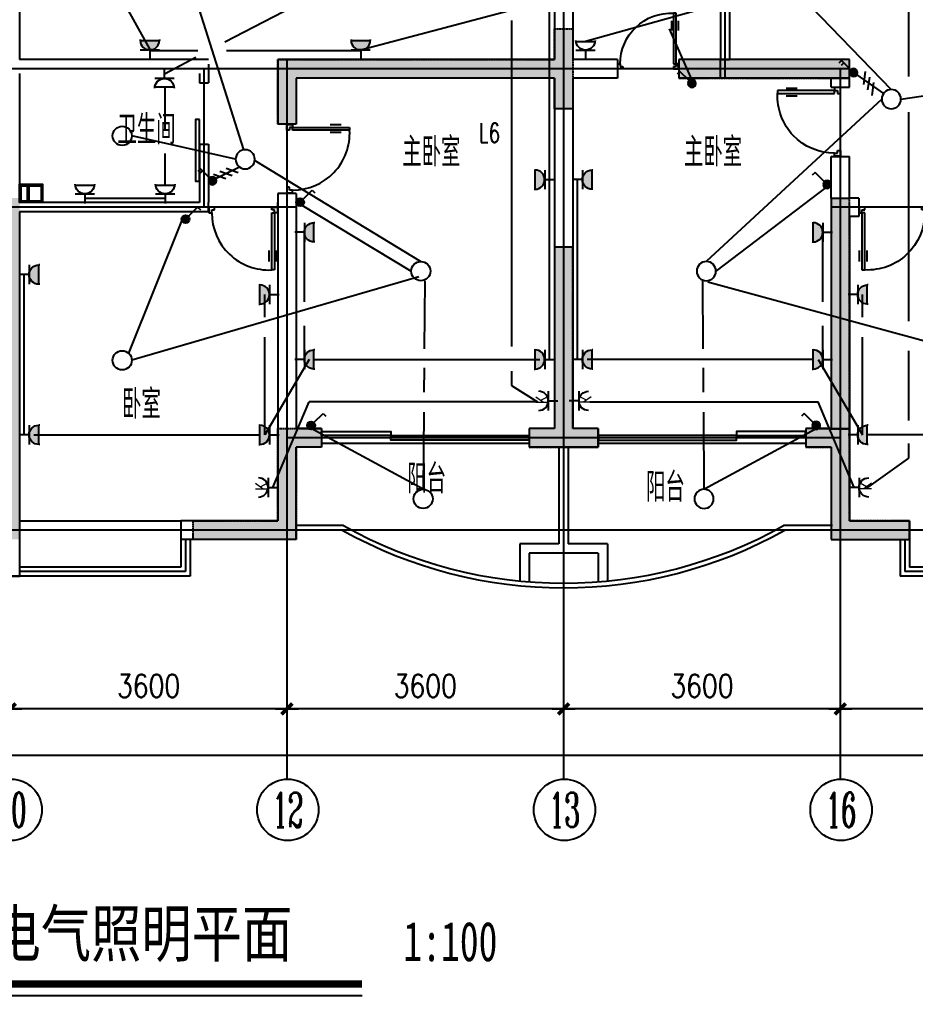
# Model space of a CAD drawing. Extents: x -170759 to 304867, y -311201 to 112352.
# Drawn here: x -66572 to -54913, y -261253 to -248558 of the extents above; entities that cross this region are included whole.
import ezdxf
from ezdxf.enums import TextEntityAlignment as Align

# ---------------------------------------------------------------- set-up
doc = ezdxf.new("R2010")
doc.units = 0
doc.linetypes.add('ACAD_ISO04W100', pattern=[30.5, 24, -3, 0.5, -3])
doc.linetypes.add('DOTE', pattern=[2.42, 2, -0.2, 0.02, -0.2])
doc.layers.get('0').update_dxf_attribs({"linetype": 'CONTINUOUS'})
doc.layers.get('DEFPOINTS').update_dxf_attribs({"linetype": 'CONTINUOUS'})
for name, color, linetype in [('AXIS', 3, 'CONTINUOUS'), ('AXIS_TEXT', 7, 'CONTINUOUS'), ('DOOR', 2, 'CONTINUOUS'), ('DOTE', 251, 'CONTINUOUS'), ('EQUIP', 3, 'CONTINUOUS'), ('PUB_DIM', 3, 'CONTINUOUS'), ('TEXT', 6, 'CONTINUOUS'), ('WALL', 7, 'CONTINUOUS'), ('WINDOW', 151, 'CONTINUOUS'), ('WIRE', 1, 'CONTINUOUS'), ('WZ', 3, 'CONTINUOUS'), ('ZXX', 2, 'ACAD_ISO04W100'), ('标注', 7, 'CONTINUOUS')]:
    doc.layers.add(name, color=color, linetype=linetype)
doc.styles.add('-黑体', font='SIMHEI.TTF', dxfattribs={"width": 0.8})
doc.styles.add('COMPLEX', font='COMPLEX')
doc.styles.add('DIM_FONT', font='SIMPLEX.shx', dxfattribs={"width": 0.8})
doc.styles.add('HZFS', font='txt.shx', dxfattribs={"width": 0.8, "bigfont": 'msi_fsx.shx'})
doc.styles.add('HZS', font='txt', dxfattribs={"width": 0.7, "bigfont": 'HZS'})
doc.styles.add('SONG', font='SimSun.ttf', dxfattribs={"height": 600})
doc.dimstyles.new('AXIS', dxfattribs={"dimtxt": 300, "dimasz": 1, "dimexe": 250, "dimexo": 300, "dimgap": 150, "dimtad": 1, "dimdec": 0, "dimdsep": 46, "dimtxsty": 'DIM_FONT', "dimblk": '_DIMX', "dimblk1": '_DIMX', "dimblk2": '_DIMX', "dimcen": 2.5, "dimse1": 1, "dimse2": 1, "dimclrd": 3, "dimclre": 3, "dimclrt": 7, "dimadec": 0, "dimazin": 0, "dimtfac": 1, "dimtdec": 0, "dimtix": 1, "dimtmove": 2, "dimatfit": 3, "dimldrblk": '_DIMX', "dimfxl": 0, "dimtolj": 1, "dimtzin": 0, "dimarcsym": 0})

# ---------------------------------------------------------------- blocks, each defined once
blk = doc.blocks.new('_DIMX')
blk.add_line((-150, 0), (150, 0))
at = {"const_width": 50}
blk.add_lwpolyline([(-70, -70), (70, 70)], dxfattribs=at)
blk = doc.blocks.new('_LINKPT1')
blk.add_line((0, 0), (0, 0))
blk = doc.blocks.new('_X27OFR')
for p, q in [((0.25, 0.25), (-0.25, 0.25)), ((0, 0.25), (0, 0))]:
    blk.add_line(p, q)
blk.add_arc((0, 0.5), 0.25, 180, 0)
at = {"xscale": 0.002, "yscale": 0.002, "zscale": 0.002}
blk.add_blockref('_LINKPT1', (0, 0), dxfattribs=at)
at = {"style": 'DIM_FONT', "width": 0.8}
blk.add_text('K', height=0.3, dxfattribs=at).set_placement((-0.075, 0.274))
at = {"style": 'DIM_FONT', "width": 0.8, "flags": 9}
blk.add_attdef('A', (0, 0), '', height=0.00002, dxfattribs=at)
blk = doc.blocks.new('_Y0FUQ')
blk.add_circle((0, 0), 0.5)
at = {"xscale": 0.002, "yscale": 0.002, "zscale": 0.002}
for p in [(-0.5, 0), (0, 0.5), (0.5, 0), (0, -0.5)]:
    blk.add_blockref('_LINKPT1', p, dxfattribs=at)
at = {"style": 'DIM_FONT', "width": 0.8, "flags": 9}
blk.add_attdef('A', (0, 0), '', height=0.00002, dxfattribs=at)
blk = doc.blocks.new('*D593')
at = {"layer": 'AXIS', "color": 3, "lineweight": -2}
blk.add_line((-55893, -257526), (-59491, -257526), dxfattribs=at)
at = {"layer": 'DEFPOINTS', "color": 0}
for p in [(-59492, -256665), (-55892, -256665), (-59492, -257526)]:
    blk.add_point(p, dxfattribs=at)
at = {"layer": 'AXIS', "color": 3, "lineweight": -2, "rotation": 180}
blk.add_blockref('_DIMX', (-59492, -257526), dxfattribs=at)
at = {"layer": 'AXIS', "color": 3, "lineweight": -2}
blk.add_blockref('_DIMX', (-55892, -257526), dxfattribs=at)
at = {"layer": 'AXIS', "color": 7, "insert": (-57692, -257226), "char_height": 300, "attachment_point": 5, "style": 'DIM_FONT'}
blk.add_mtext('\\A1;3600', dxfattribs=at)
blk = doc.blocks.new('*D598')
at = {"layer": 'AXIS', "color": 3, "lineweight": -2}
blk.add_line((-63093, -257526), (-66691, -257526), dxfattribs=at)
at = {"layer": 'DEFPOINTS', "color": 0}
for p in [(-66692, -256665), (-63092, -256665), (-66692, -257526)]:
    blk.add_point(p, dxfattribs=at)
at = {"layer": 'AXIS', "color": 3, "lineweight": -2, "rotation": 180}
blk.add_blockref('_DIMX', (-66692, -257526), dxfattribs=at)
at = {"layer": 'AXIS', "color": 3, "lineweight": -2}
blk.add_blockref('_DIMX', (-63092, -257526), dxfattribs=at)
at = {"layer": 'AXIS', "color": 7, "insert": (-64892, -257226), "char_height": 300, "attachment_point": 5, "style": 'DIM_FONT'}
blk.add_mtext('\\A1;3600', dxfattribs=at)
blk = doc.blocks.new('_AXISO')
blk.add_circle((0, 0), 0.5)
at = {"layer": 'AXIS_TEXT', "style": 'COMPLEX', "width": 1.041667}
blk.add_attdef('A', text='', height=0.56, dxfattribs=at).set_placement((-0.25, -0.28), (0.25, -0.28), align=Align.FIT)
blk = doc.blocks.new('*D600')
at = {"layer": 'AXIS', "color": 3, "lineweight": -2}
blk.add_line((-59493, -257526), (-63091, -257526), dxfattribs=at)
at = {"layer": 'DEFPOINTS', "color": 0}
for p in [(-63092, -256665), (-59492, -256665), (-63092, -257526)]:
    blk.add_point(p, dxfattribs=at)
at = {"layer": 'AXIS', "color": 3, "lineweight": -2, "rotation": 180}
blk.add_blockref('_DIMX', (-63092, -257526), dxfattribs=at)
at = {"layer": 'AXIS', "color": 3, "lineweight": -2}
blk.add_blockref('_DIMX', (-59492, -257526), dxfattribs=at)
at = {"layer": 'AXIS', "color": 7, "insert": (-61292, -257226), "char_height": 300, "attachment_point": 5, "style": 'DIM_FONT'}
blk.add_mtext('\\A1;3600', dxfattribs=at)
blk = doc.blocks.new('*D605')
at = {"layer": 'AXIS', "color": 3, "lineweight": -2}
blk.add_line((-51993, -257526), (-55891, -257526), dxfattribs=at)
at = {"layer": 'DEFPOINTS', "color": 0}
for p in [(-55892, -256665), (-51992, -256665), (-55892, -257526)]:
    blk.add_point(p, dxfattribs=at)
at = {"layer": 'AXIS', "color": 3, "lineweight": -2, "rotation": 180}
blk.add_blockref('_DIMX', (-55892, -257526), dxfattribs=at)
at = {"layer": 'AXIS', "color": 3, "lineweight": -2}
blk.add_blockref('_DIMX', (-51992, -257526), dxfattribs=at)
at = {"layer": 'AXIS', "color": 7, "insert": (-53942, -257226), "char_height": 300, "attachment_point": 5, "style": 'DIM_FONT'}
blk.add_mtext('\\A1;3900', dxfattribs=at)
blk = doc.blocks.new('M_X2')
for p, q in [((0.147, 0.356), (0.625, 0.833)), ((0.625, 0.833), (0.766, 0.692))]:
    blk.add_line(p, q)
blk.add_circle((0, 0.208), 0.208)
for points in [[(-0.18, 0.313), (0.18, 0.313), (-0.208, 0.208), (0.208, 0.208)], [(-0.18, 0.104), (0.18, 0.104), (-0.208, 0.208), (0.208, 0.208)], [(-0.104, 0.389), (0.104, 0.389), (-0.18, 0.313), (0.18, 0.313)], [(-0.104, 0.028), (0.104, 0.028), (-0.18, 0.104), (0.18, 0.104)], [(0, 0.417), (0, 0.417), (-0.104, 0.389), (0.104, 0.389)], [(0, 0), (0, 0), (-0.104, 0.028), (0.104, 0.028)]]:
    blk.add_solid(points)
for p in [(-0.208, 0.208), (0, 0.417), (0.208, 0.208), (0, 0)]:
    blk.add_blockref('_LINKPT1', p)
at = {"width": 0.8, "flags": 9}
blk.add_attdef('A', (0, 0), '', height=0.00002, dxfattribs=at)
blk = doc.blocks.new('M_X23')
for p, q in [((-0.5, 1.05), (-0.5, 1)), ((0.5, 1.05), (0.5, 1)), ((-0.5, 1), (0.5, 1)), ((0.5, 0.5), (-0.5, 0.5)), ((0, 0.5), (0, 0))]:
    blk.add_line(p, q)
blk.add_arc((0, 1), 0.5, 180, 0)
for points in [[(0.433, 0.75), (-0.433, 0.75), (0.5, 1), (-0.5, 1)], [(0.25, 0.567), (-0.25, 0.567), (0.433, 0.75), (-0.433, 0.75)], [(0, 0.5), (0, 0.5), (0.25, 0.567), (-0.25, 0.567)]]:
    blk.add_solid(points)
blk.add_blockref('_LINKPT1', (0.001, 0))
at = {"width": 0.8, "flags": 9}
blk.add_attdef('A', (0, 0), '', height=0.00002, dxfattribs=at)
blk = doc.blocks.new('M_X24ZVU')
for p, q in [((0.497, 0.95), (-0.497, 0.95)), ((0.5, 0.5), (-0.5, 0.5)), ((0, 0.5), (0, 0))]:
    blk.add_line(p, q)
blk.add_arc((0, 1), 0.5, 180, 0)
blk.add_blockref('_LINKPT1', (0, 0))
at = {"width": 0.8, "flags": 9}
blk.add_attdef('A', (0, 0), '', height=0.00002, dxfattribs=at)
blk = doc.blocks.new('M_A23MCU')
for p, q in [((-0.454, 0.081), (-0.454, 0.905)), ((-0.454, 0.905), (-0.413, 0.905)), ((-0.413, 0.905), (-0.413, 0.081)), ((-0.489, 0.782), (-0.489, 0.624)), ((-0.378, 0.782), (-0.378, 0.624)), ((-0.495, -0.002), (-0.495, 0.081)), ((-0.495, 0.081), (-0.454, 0.081)), ((-0.413, 0.081), (-0.454, 0.081)), ((-0.454, 0.081), (-0.454, 0.039)), ((-0.454, 0.039), (-0.413, 0.039)), ((-0.413, 0.039), (-0.413, -0.002)), ((0.412, 0.039), (0.412, -0.002)), ((0.453, 0.039), (0.412, 0.039)), ((0.453, 0.081), (0.453, 0.039)), ((0.494, 0.081), (0.453, 0.081)), ((0.494, -0.002), (0.494, 0.081)), ((-0.413, -0.002), (-0.495, -0.002)), ((-0.495, -0.002), (-0.495, -0.002)), ((0.412, -0.002), (0.494, -0.002)), ((0.494, -0.002), (0.494, -0.002))]:
    blk.add_line(p, q)
blk.add_arc((-0.372, 0.082), 0.825, 359.9283, 92.866)
blk = doc.blocks.new('_WIE3')
for p, q in [((-0.2, 0.4), (-1, -0.4)), ((0.4, 0.4), (-0.4, -0.4)), ((1, 0.4), (0.2, -0.4))]:
    blk.add_line(p, q)
at = {"width": 0.8}
blk.add_attdef('N', text='', height=1, dxfattribs=at).set_placement((-0.017, 1.056), align=Align.MIDDLE)
blk = doc.blocks.new('M_X6')
for p, q in [((0.147, 0.356), (0.625, 0.833)), ((0.512, 0.72), (0.653, 0.579)), ((0.625, 0.833), (0.766, 0.692))]:
    blk.add_line(p, q)
blk.add_circle((0, 0.208), 0.208)
for points in [[(-0.18, 0.313), (0.18, 0.313), (-0.208, 0.208), (0.208, 0.208)], [(-0.18, 0.104), (0.18, 0.104), (-0.208, 0.208), (0.208, 0.208)], [(-0.104, 0.389), (0.104, 0.389), (-0.18, 0.313), (0.18, 0.313)], [(-0.104, 0.028), (0.104, 0.028), (-0.18, 0.104), (0.18, 0.104)], [(0, 0.417), (0, 0.417), (-0.104, 0.389), (0.104, 0.389)], [(0, 0), (0, 0), (-0.104, 0.028), (0.104, 0.028)]]:
    blk.add_solid(points)
for p in [(-0.208, 0.208), (0, 0.417), (0.208, 0.208), (0, 0)]:
    blk.add_blockref('_LINKPT1', p)
at = {"width": 0.8, "flags": 9}
blk.add_attdef('A', (0, 0), '', height=0.00002, dxfattribs=at)

msp = doc.modelspace()

# ---------------------------------------------------------------- hatches: boundary and pattern name
at = {"layer": 'ZXX'}
h = msp.add_hatch(color=256, dxfattribs=at)
h.paths.add_polyline_path([(-63091.84658, -249080.18923), (-59611.84658, -249080.18923), (-59611.84658, -248680.18923), (-59491.84658, -248680.18923), (-59491.84658, -249200.18923), (-63091.84658, -249200.18923)])
h.paths.add_polyline_path([(-63091.84658, -249200.18923), (-59491.84658, -249200.18923), (-59491.84658, -249720.18923), (-59611.84658, -249720.18923), (-59611.84658, -249320.18923), (-62971.84658, -249320.18923), (-62971.84658, -249920.18923), (-63091.84658, -249920.18923)])
h.paths.add_polyline_path([(-59491.84658, -248680.18923), (-59371.84658, -248680.18923), (-59371.84658, -249200.18923), (-59491.84658, -249200.18923)])
h.paths.add_polyline_path([(-59491.84658, -249200.18923), (-59371.84658, -249200.18923), (-59371.84658, -249720.18923), (-59491.84658, -249720.18923)])
h.paths.add_polyline_path([(-63211.84658, -249200.18923), (-63091.84658, -249200.18923), (-63091.84658, -249920.18923), (-63211.84658, -249920.18923)])
h.paths.add_polyline_path([(-63211.84658, -249080.18923), (-63091.84658, -249080.18923), (-63091.84658, -249200.18923), (-63211.84658, -249200.18923)])
h = msp.add_hatch(color=256, dxfattribs=at)
h.paths.add_polyline_path([(-57391.84658, -249080.18923), (-55771.84658, -249080.18923), (-55771.84658, -249200.18923), (-57391.84658, -249200.18923)])
h.paths.add_polyline_path([(-55891.84658, -249200.18923), (-55771.84658, -249200.18923), (-55771.84658, -249320.18923), (-55891.84658, -249320.18923)])
h.paths.add_polyline_path([(-57391.84658, -249200.18923), (-55891.84658, -249200.18923), (-55891.84658, -249320.18923), (-57391.84658, -249320.18923)])
h.paths.add_polyline_path([(-57991.84658, -249200.18923), (-57391.84658, -249200.18923), (-57391.84658, -249320.18923), (-57991.84658, -249320.18923)])
h.paths.add_polyline_path([(-57991.84658, -249080.18923), (-57391.84658, -249080.18923), (-57391.84658, -249200.18923), (-57991.84658, -249200.18923)])
h = msp.add_hatch(color=256, dxfattribs=at)
h.paths.add_polyline_path([(-66691.84658, -251000.18923), (-66571.84658, -251000.18923), (-66571.84658, -250880.18923), (-66811.84658, -250880.18923), (-66811.84658, -251000.18923)])
h.paths.add_polyline_path([(-66811.84658, -255200.18923), (-66691.84658, -255200.18923), (-66571.84658, -255200.18923), (-66571.84658, -251000.18923), (-66691.84658, -251000.18923), (-66811.84658, -251000.18923)])
h.paths.add_polyline_path([(-66571.84658, -255320.18923), (-66571.84658, -255200.18923), (-66691.84658, -255200.18923), (-66811.84658, -255200.18923), (-66811.84658, -255320.18923)])
msp.add_hatch(color=256, dxfattribs=at).paths.add_polyline_path([(-56011.84658, -250888.36794), (-55771.84658, -250888.36794), (-55771.84658, -253881.77121), (-56011.84658, -253881.10511)])
h = msp.add_hatch(color=256, dxfattribs=at)
h.paths.add_polyline_path([(-59491.84658, -251520.18923), (-59371.84658, -251520.18923), (-59371.84658, -253880.18923), (-59041.84658, -253880.18923), (-59041.84658, -254000.18923), (-59491.84658, -254000.18923)])
h.paths.add_polyline_path([(-59611.84658, -251520.18923), (-59491.84658, -251520.18923), (-59491.84658, -254000.18923), (-59941.84658, -254000.18923), (-59941.84658, -253880.18923), (-59611.84658, -253880.18923)])
h.paths.add_polyline_path([(-59941.84658, -254000.18923), (-59491.84658, -254000.18923), (-59491.84658, -254120.18923), (-59941.84658, -254120.18923)])
h.paths.add_polyline_path([(-59491.84658, -254000.18923), (-59041.84658, -254000.18923), (-59041.84658, -254120.18923), (-59491.84658, -254120.18923)])
h = msp.add_hatch(color=256, dxfattribs=at)
h.paths.add_polyline_path([(-63091.84658, -253880.18923), (-62641.84658, -253880.18923), (-62641.84658, -254000.18923), (-63091.84658, -254000.18923)])
h.paths.add_polyline_path([(-63091.84658, -254000.18923), (-62641.84658, -254000.18923), (-62641.84658, -254120.18923), (-62971.84658, -254120.18923), (-62971.84658, -255200.18923), (-63091.84658, -255200.18923)])
h.paths.add_polyline_path([(-63211.84658, -253880.18923), (-63091.84658, -253880.18923), (-63091.84658, -255200.18923), (-64311.84658, -255200.18923), (-64311.84658, -255080.18923), (-63211.84658, -255080.18923)])
h.paths.add_polyline_path([(-64311.84658, -255200.18923), (-63091.84658, -255200.18923), (-63091.84658, -255320.18923), (-64311.84658, -255320.18923)])
h.paths.add_polyline_path([(-63091.84658, -255200.18923), (-62971.84658, -255200.18923), (-62971.84658, -255320.18923), (-63091.84658, -255320.18923)])
h = msp.add_hatch(color=256, dxfattribs=at)
h.paths.add_polyline_path([(-56341.84658, -254000.18923), (-55891.84658, -254000.18923), (-55891.84658, -255200.18923), (-56011.84658, -255200.18923), (-56011.84658, -254120.18923), (-56341.84658, -254120.18923)])
h.paths.add_polyline_path([(-56341.84658, -253880.18923), (-55891.84658, -253881.43816), (-55891.84658, -254000.18923), (-56341.84658, -254000.18923)])
h.paths.add_polyline_path([(-55891.84658, -253881.43816), (-55771.84658, -253881.77121), (-55771.84658, -255080.18923), (-54991.84658, -255080.18923), (-54991.84658, -255200.18923), (-55891.84658, -255200.18923)])
h.paths.add_polyline_path([(-56011.84658, -255200.18923), (-55991.84658, -255200.18923), (-55891.84658, -255200.18923), (-55891.84658, -255320.18923), (-56011.84658, -255320.18923)])
h.paths.add_polyline_path([(-55891.84658, -255200.18923), (-54991.84658, -255200.18923), (-54991.84658, -255320.18923), (-55891.84658, -255320.18923)])

# ---------------------------------------------------------------- linework, layer by layer
at = {"color": 2}
for p, q in [((-66471.84658, -250720.18923), (-66471.84658, -250920.18923)), ((-66451.84658, -250720.18923), (-66451.84658, -250920.18923))]:
    msp.add_line(p, q, dxfattribs=at)
for points in [[(-66271.84658, -250940.18923), (-66571.84658, -250940.18923), (-66571.84658, -250700.18923), (-66271.84658, -250700.18923)], [(-66291.84658, -250920.18923), (-66551.84658, -250920.18923), (-66551.84658, -250720.18923), (-66291.84658, -250720.18923)]]:
    msp.add_lwpolyline(points, close=True, dxfattribs=at)
at = {"layer": 'AXIS'}
for p, q in [((-63091.84658, -258007.47702), (-63091.84658, -258438.59637)), ((-59491.84658, -258007.47702), (-59491.84658, -258438.59637)), ((-55891.84658, -258007.47702), (-55891.84658, -258438.59637))]:
    msp.add_line(p, q, dxfattribs=at)
at = {"layer": 'DOOR'}
for p, q in [((-62355.59308, -255140.18923), (-62971.84658, -255140.18923)), ((-55991.84658, -255140.18923), (-56628.56501, -255140.18923)), ((-62371.84658, -255200.18923), (-62971.84658, -255200.18923)), ((-55991.84658, -255200.18923), (-56611.84658, -255200.18923))]:
    msp.add_line(p, q, dxfattribs=at)
msp.add_lwpolyline([(-64231.84658, -249860.16697), (-64280.40552, -249860.16697), (-64280.40552, -250662.0313), (-64231.84658, -250662.0313)], close=True, dxfattribs=at)
for centre, radius, start, end in [((-59492.07905, -250048.71434), 5841.47492, 240.646012968, 299.353987032), ((-59491.84658, -250045.58923), 5904.6, 240.806848949, 299.193151051)]:
    msp.add_arc(centre, radius, start, end, dxfattribs=at)
at = {"layer": 'DOTE', "linetype": 'DOTE', "ltscale": 0.5}
for p, q in [((-59491.84658, -246680.18923), (-59491.84658, -258220.79993)), ((-57391.84658, -246680.18923), (-57391.84658, -249320.18923)), ((-55771.84658, -249200.18923), (-66691.84658, -249200.18923)), ((-64171.84658, -249200.18923), (-64171.84658, -251000.18923)), ((-63091.84658, -249080.18923), (-63091.84658, -258220.79993)), ((-55891.84658, -249200.18923), (-55891.84658, -258220.79993)), ((-62971.84658, -251000.18923), (-66691.84658, -251000.18923)), ((-47871.51315, -251000.18923), (-56011.84658, -251000.18923)), ((-55891.84658, -254000.18923), (-63091.84658, -254000.18923)), ((-47871.51315, -255200.18923), (-66691.84658, -255200.18923))]:
    msp.add_line(p, q, dxfattribs=at)
at = {"layer": 'TEXT', "color": 3}
msp.add_line((-70037.27541, -261253.27802), (-62113.40905, -261253.27802), dxfattribs=at)
at = {"layer": 'TEXT', "color": 3, "const_width": 96}
msp.add_lwpolyline([(-70037.27541, -261103.51902), (-62113.40905, -261103.51902)], dxfattribs=at)
at = {"layer": 'WALL'}
for p, q in [((-66571.84658, -245120.18923), (-66571.84658, -249080.18923)), ((-59611.84658, -246680.18923), (-59611.84658, -249080.18923)), ((-59371.84658, -246680.18923), (-59371.84658, -249080.18923)), ((-57451.84658, -246920.18923), (-57451.84658, -249080.18923)), ((-57331.84658, -246920.18923), (-57331.84658, -249080.18923)), ((-64111.84658, -249080.18923), (-66571.84658, -249080.18923)), ((-64231.84658, -249200.18923), (-66571.84658, -249200.18923)), ((-64111.84658, -249140.18923), (-64111.84658, -249380.18923)), ((-59611.84658, -249080.18923), (-63211.84658, -249080.18923)), ((-63211.84658, -249080.18923), (-63211.84658, -249920.18923)), ((-58791.84658, -249080.18923), (-59371.84658, -249080.18923)), ((-58791.84658, -249080.18923), (-58791.84658, -249320.18923)), ((-57451.84658, -249080.18923), (-57991.84658, -249080.18923)), ((-57991.84658, -249080.18923), (-57991.84658, -249320.18923)), ((-55771.84658, -249080.18923), (-57451.84658, -249080.18923)), ((-57451.84658, -249320.18923), (-57451.84658, -249080.18923)), ((-57451.84658, -249080.18923), (-57331.84658, -249080.18923)), ((-55771.84658, -249080.18923), (-57331.84658, -249080.18923)), ((-55771.84658, -249440.18923), (-55771.84658, -249080.18923)), ((-66571.84658, -249260.18923), (-66571.84658, -250940.18923)), ((-64231.84658, -249260.18923), (-64231.84658, -249380.18923)), ((-59611.84658, -249320.18923), (-62971.84658, -249320.18923)), ((-62971.84658, -249320.18923), (-62971.84658, -249920.18923)), ((-59611.84658, -249320.18923), (-59611.84658, -253880.18923)), ((-59371.84658, -249320.18923), (-59371.84658, -253880.18923)), ((-58791.84658, -249320.18923), (-59371.84658, -249320.18923)), ((-56011.84658, -249320.18923), (-57991.84658, -249320.18923)), ((-55771.84658, -249320.18923), (-57451.84658, -249320.18923)), ((-56011.84658, -249440.18923), (-56011.84658, -249320.18923)), ((-64231.84658, -249380.18923), (-64111.84658, -249380.18923)), ((-56011.84658, -249440.18923), (-55771.84658, -249440.18923)), ((-62971.84658, -249920.18923), (-63211.84658, -249920.18923)), ((-64231.84658, -250180.18923), (-64111.84658, -250180.18923)), ((-64231.84658, -250180.18923), (-64231.84658, -250940.18923)), ((-64111.84658, -250180.18923), (-64111.84658, -250940.18923)), ((-56011.84658, -250340.18923), (-55771.84658, -250340.18923)), ((-56011.84658, -250880.18923), (-56011.84658, -250340.18923)), ((-55771.84658, -250880.18923), (-55771.84658, -250340.18923)), ((-63211.84658, -250820.18923), (-63211.84658, -255080.18923)), ((-62971.84658, -250820.18923), (-63211.84658, -250820.18923)), ((-62971.84658, -250820.18923), (-62971.84658, -253880.18923)), ((-64231.84658, -250940.18923), (-66571.84658, -250940.18923)), ((-64111.84658, -251060.18923), (-64111.84658, -250940.18923)), ((-64111.84658, -250940.18923), (-64111.84658, -250940.18923)), ((-63211.84658, -251060.18923), (-63211.84658, -250940.18923)), ((-56011.84658, -250880.18923), (-56011.84658, -253880.18923)), ((-55651.84658, -250880.18923), (-55771.84658, -250880.18923)), ((-55651.84658, -250880.18923), (-55651.84658, -251120.18923)), ((-66571.84658, -251060.18923), (-66571.84658, -255800.18923)), ((-64111.84658, -251060.18923), (-66571.84658, -251060.18923)), ((-55771.84658, -251120.18923), (-55771.84658, -255080.18923)), ((-55651.84658, -251120.18923), (-55771.84658, -251120.18923)), ((-62641.84658, -253880.18923), (-62971.84658, -253880.18923)), ((-62641.84658, -253880.18923), (-62641.84658, -254120.18923)), ((-59941.84658, -253880.18923), (-59941.84658, -254120.18923)), ((-59611.84658, -253880.18923), (-59941.84658, -253880.18923)), ((-59041.84658, -253880.18923), (-59371.84658, -253880.18923)), ((-59041.84658, -253880.18923), (-59041.84658, -254120.18923)), ((-56341.84658, -253880.18923), (-56341.84658, -254120.18923)), ((-56011.84658, -253880.18923), (-56341.84658, -253880.18923)), ((-62971.84658, -255320.18923), (-62971.84658, -254120.18923)), ((-62641.84658, -254120.18923), (-62971.84658, -254120.18923)), ((-59041.84658, -254120.18923), (-59941.84658, -254120.18923)), ((-59551.84658, -254120.18923), (-59551.84658, -255380.18923)), ((-59431.84658, -254120.18923), (-59431.84658, -255380.18923)), ((-56011.84658, -254120.18923), (-56341.84658, -254120.18923)), ((-56011.84658, -254120.18923), (-56011.84658, -255320.18923)), ((-64471.84658, -255080.18923), (-64471.84658, -255320.18923)), ((-63211.84658, -255080.18923), (-64471.84658, -255080.18923)), ((-64471.84658, -255100.18923), (-64471.84658, -255320.18923)), ((-55771.84658, -255080.18923), (-54991.84658, -255080.18923)), ((-54991.84658, -255080.18923), (-54991.84658, -255320.18923)), ((-62971.84658, -255320.18923), (-64471.84658, -255320.18923)), ((-60061.84658, -255380.18923), (-60061.84658, -255858.70213)), ((-59551.84658, -255380.18923), (-60061.84658, -255380.18923)), ((-58921.84658, -255380.18923), (-59431.84658, -255380.18923)), ((-58921.84658, -255380.18923), (-58921.84658, -255858.70213)), ((-56011.84658, -255320.18923), (-54991.84658, -255320.18923)), ((-59941.84658, -255500.18923), (-59941.84658, -255870.58689)), ((-59041.84658, -255500.18923), (-59941.84658, -255500.18923)), ((-59041.84658, -255500.18923), (-59041.84658, -255870.58689)), ((-66571.84658, -255800.18923), (-66811.84658, -255800.18923)), ((-66811.84658, -255800.18923), (-66571.84658, -255800.18923)), ((-66571.84658, -255800.18923), (-66811.84658, -255800.18923)), ((-66811.84658, -255800.18923), (-66571.84658, -255800.18923))]:
    msp.add_line(p, q, dxfattribs=at)
at = {"layer": 'WALL', "color": 9}
msp.add_line((-66571.84658, -255080.18923), (-64471.84658, -255080.18923), dxfattribs=at)
at = {"layer": 'WINDOW'}
for p, q in [((-59941.84658, -254071.18923), (-62641.84658, -254071.18923)), ((-56341.84658, -254071.18923), (-59041.84658, -254071.18923)), ((-64471.84658, -255320.18923), (-64471.84658, -255680.18923)), ((-64411.84658, -255320.18923), (-64411.84658, -255740.18923)), ((-64351.84658, -255320.18923), (-64351.84658, -255800.18923)), ((-55111.84658, -255320.18923), (-55111.84658, -255800.18923)), ((-55051.84658, -255320.18923), (-55051.84658, -255740.18923)), ((-54991.84658, -255320.18923), (-54991.84658, -255680.18923)), ((-64471.84658, -255680.18923), (-66571.84658, -255680.18923)), ((-64411.84658, -255740.18923), (-66571.84658, -255740.18923)), ((-64351.84658, -255800.18923), (-66571.84658, -255800.18923)), ((-52771.84658, -255800.18923), (-55111.84658, -255800.18923)), ((-52831.84658, -255740.18923), (-55051.84658, -255740.18923)), ((-52891.84658, -255680.18923), (-54991.84658, -255680.18923))]:
    msp.add_line(p, q, dxfattribs=at)
for points in [[(-61741.84658, -253971.18923), (-62640.84658, -253971.18923), (-62640.84658, -253917.18923), (-61741.84658, -253917.18923)], [(-61741.84658, -253971.18923), (-59943.84658, -253971.18923), (-59943.84658, -254029.18923), (-61741.84658, -254029.18923)], [(-57241.84658, -253971.18923), (-59039.84658, -253971.18923), (-59039.84658, -254029.18923), (-57241.84658, -254029.18923)], [(-57241.84658, -253971.18923), (-56342.84658, -253971.18923), (-56342.84658, -253917.18923), (-57241.84658, -253917.18923)]]:
    msp.add_lwpolyline(points, close=True, dxfattribs=at)
at = {"layer": 'WIRE'}
for p, q in [((-64877.10646, -248938.4424), (-66438.47317, -246131.43923)), ((-55004.18739, -246378.16246), (-55004.18739, -249301.34644)), ((-63653.46246, -250252.8608), (-64569.95649, -247361.03947)), ((-59674.81151, -252979.86303), (-59674.81151, -247766.16081)), ((-63898.00851, -248849.29876), (-62059.68842, -247885.31608)), ((-56614.52796, -248034.99016), (-55227.59464, -249468.85146)), ((-59689.9428, -248312.87432), (-62100.58972, -248946.81582)), ((-57681.83372, -248420.77238), (-59206.84637, -248842.68944)), ((-60169.11896, -248570.83237), (-60169.11896, -252812.86586)), ((-57821.52138, -249337.77255), (-58113.40625, -248677.78679)), ((-64252.00945, -248964.80466), (-64877.10646, -248964.80466)), ((-64686.34632, -249262.68923), (-64276.73778, -249047.89772)), ((-62131.83972, -248964.80466), (-63879.48664, -248964.80466)), ((-55718.77511, -249248.3283), (-55329.83243, -249521.93182)), ((-55102.59464, -249593.85146), (-52693.09434, -249236.76447)), ((-64676.99107, -250005.72622), (-64676.99107, -249437.68923)), ((-55352.59464, -249593.85146), (-57634.7834, -251705.90909)), ((-55004.18739, -249764.15809), (-55004.18739, -252483.33206)), ((-63760.12554, -250376.50851), (-65110.05621, -250071.7173)), ((-64676.99107, -250713.1698), (-64676.99107, -250300.65182)), ((-63511.34214, -250393.90597), (-61349.3747, -251705.90909)), ((-64081.87437, -250654.71119), (-63710.83799, -250475.97019)), ((-59309.34658, -252979.86303), (-59309.34658, -250641.00332)), ((-56063.92992, -250729.68613), (-57509.7834, -251830.90909)), ((-64676.99107, -250888.1698), (-65721.84658, -250888.1698)), ((-62920.22818, -250960.924), (-61474.3747, -251830.90909)), ((-64458.59791, -251166.93968), (-65152.12341, -252897.81969)), ((-62865.54, -252232.5018), (-62865.54, -251326.30957)), ((-56118.61809, -252232.5018), (-56118.61809, -251326.30957)), ((-66509.34658, -253960.6942), (-66509.34658, -251876.41904)), ((-61376.37684, -251903.78402), (-65110.05621, -252991.3459)), ((-61297.76286, -251955.6996), (-61304.68494, -252840.68704)), ((-57686.39523, -251955.6996), (-57679.47316, -252840.68704)), ((-57612.94101, -251968.42746), (-53874.10188, -252991.3459)), ((-63381.58302, -252429.95593), (-63381.58302, -252135.5905)), ((-55602.57507, -252429.95593), (-55602.57507, -252135.5905)), ((-62865.54, -252979.86303), (-62865.54, -252543.55859)), ((-56118.61809, -252979.86303), (-56118.61809, -252543.55859)), ((-63381.58302, -253961.44976), (-63381.58302, -252688.23623)), ((-55602.57507, -253961.44976), (-55602.57507, -252688.23623)), ((-55004.18739, -252866.14159), (-55004.18739, -253773.23419)), ((-62803.04, -252979.86303), (-63381.58302, -253961.44976)), ((-62740.54, -252979.86303), (-59799.81151, -252979.86303)), ((-56243.61809, -252979.86303), (-59184.34658, -252979.86303)), ((-56181.11809, -252979.86303), (-55602.57507, -253961.44976)), ((-61306.63909, -253090.52554), (-61309.11139, -253406.61002)), ((-60169.11896, -253134.46408), (-60169.11896, -253318.23449)), ((-57677.51901, -253090.52554), (-57675.0467, -253406.61002)), ((-60169.11896, -253318.23449), (-59832.47886, -253532.17648)), ((-63274.81151, -254645.08894), (-62802.90891, -253532.17648)), ((-59832.47886, -253532.17648), (-62802.90891, -253532.17648)), ((-59151.67924, -253532.17648), (-56181.24919, -253532.17648)), ((-55709.34658, -254645.08894), (-56181.24919, -253532.17648)), ((-61311.12707, -253664.31419), (-61318.98126, -254668.47315)), ((-57673.03103, -253664.31419), (-57665.17683, -254668.47315)), ((-61318.98126, -254668.47315), (-62777.81922, -253880.18923)), ((-57665.17683, -254668.47315), (-56206.33887, -253880.18923)), ((-66384.34658, -253960.6942), (-63444.08302, -253960.6942)), ((-52317.39031, -253960.6942), (-55540.07507, -253960.6942)), ((-55004.18739, -254072.82435), (-55004.18739, -254264.22912)), ((-55004.18739, -254264.22912), (-55552.22463, -254655.36075))]:
    msp.add_line(p, q, dxfattribs=at)
at = {"layer": 'ZXX'}
for points in [[(-62971.84658, -249920.18923), (-63211.84658, -249920.18923), (-63211.84658, -249080.18923), (-59611.84658, -249080.18923), (-59611.84658, -248680.18923), (-59371.84658, -248680.18923), (-59371.84658, -249720.18923), (-59611.84658, -249720.18923), (-59611.84658, -249320.18923), (-62971.84658, -249320.18923), (-62971.84658, -249920.18923)], [(-55771.84658, -249320.18923), (-55771.84658, -249080.18923), (-57991.84658, -249080.18923), (-57991.84658, -249320.18923), (-55771.84658, -249320.18923)], [(-55771.84658, -253881.77121), (-55771.84658, -250888.36794), (-56011.84658, -250888.36794), (-56011.84658, -253881.77121), (-55771.84658, -253881.77121)], [(-59041.84658, -254120.18923), (-59041.84658, -253880.18923), (-59371.84658, -253880.18923), (-59371.84658, -251520.18923), (-59611.84658, -251520.18923), (-59611.84658, -253880.18923), (-59941.84658, -253880.18923), (-59941.84658, -254120.18923), (-59041.84658, -254120.18923)], [(-64311.84658, -255320.18923), (-64311.84658, -255080.18923), (-63211.84658, -255080.18923), (-63211.84658, -253880.18923), (-62641.84658, -253880.18923), (-62641.84658, -254120.18923), (-62971.84658, -254120.18923), (-62971.84658, -255320.18923), (-64311.84658, -255320.18923)], [(-54991.84658, -255320.18923), (-54991.84658, -255080.18923), (-55771.84658, -255080.18923), (-55771.84658, -253881.77121), (-56341.84658, -253880.18923), (-56341.84658, -254120.18923), (-56011.84658, -254120.18923), (-56011.84658, -255320.18923), (-54991.84658, -255320.18923)]]:
    msp.add_lwpolyline(points, dxfattribs=at)

# ---------------------------------------------------------------- block references
at = {"layer": 'AXIS'}
ref = msp.add_blockref('_AXISO', (-66680.74, -258838.44215), dxfattribs=dict(at, xscale=800, yscale=800, zscale=800))
ref.add_attrib('A', '10', dxfattribs={"layer": 'AXIS_TEXT', "height": 448, "style": 'COMPLEX', "width": 0.646552}).set_placement((-66880.74, -259062.44215), (-66480.74, -259062.44215), align=Align.FIT)
ref = msp.add_blockref('_AXISO', (-63080.74, -258838.44215), dxfattribs=dict(at, xscale=800, yscale=800, zscale=800))
ref.add_attrib('A', '12', dxfattribs={"layer": 'AXIS_TEXT', "height": 448, "style": 'COMPLEX', "width": 0.646552}).set_placement((-63280.74, -259062.44215), (-62880.74, -259062.44215), align=Align.FIT)
ref = msp.add_blockref('_AXISO', (-59480.74, -258838.44215), dxfattribs=dict(at, xscale=800, yscale=800, zscale=800))
ref.add_attrib('A', '13', dxfattribs={"layer": 'AXIS_TEXT', "height": 448, "style": 'COMPLEX', "width": 0.646552}).set_placement((-59680.74, -259062.44215), (-59280.74, -259062.44215), align=Align.FIT)
ref = msp.add_blockref('_AXISO', (-55880.74, -258838.44215), dxfattribs=dict(at, xscale=800, yscale=800, zscale=800))
ref.add_attrib('A', '16', dxfattribs={"layer": 'AXIS_TEXT', "height": 448, "style": 'COMPLEX', "width": 0.646552}).set_placement((-56080.74, -259062.44215), (-55680.74, -259062.44215), align=Align.FIT)
at = {"layer": 'EQUIP', "yscale": 250, "zscale": 250}
for name, p, xscale in [('M_X23', (-64877.10646, -249080.18923), 250), ('M_X23', (-62131.83972, -249080.18923), 250), ('M_X24ZVU', (-59206.84637, -249080.18944), -250), ('M_X6', (-55718.77511, -249300.41163), -250), ('M_X2', (-57821.52138, -249441.93921), -250), ('_Y0FUQ', (-55227.59464, -249593.85146), -250), ('_Y0FUQ', (-65235.05621, -250071.7173), 250), ('_Y0FUQ', (-63635.12554, -250376.50851), -250), ('M_X6', (-64061.51692, -250706.79452), -250), ('M_X2', (-56063.92992, -250755.7278), -250), ('M_X24ZVU', (-65721.84658, -250950.6698), -250), ('M_X24ZVU', (-64676.99107, -250950.6698), -250), ('M_X2', (-62920.22818, -250986.96567), 250), ('M_X2', (-64410.0035, -251206.00218), 250), ('_Y0FUQ', (-61349.3747, -251830.90909), 250), ('_Y0FUQ', (-57634.7834, -251830.90909), -250), ('_Y0FUQ', (-65235.05621, -252991.3459), 250), ('M_X2', (-62777.81922, -253890.94554), 250), ('M_X2', (-56206.33887, -253890.94554), -250), ('_Y0FUQ', (-61319.95894, -254793.46932), 250), ('_Y0FUQ', (-57664.19915, -254793.46932), -250)]:
    msp.add_blockref(name, p, dxfattribs=dict(at, xscale=xscale))
at = {"layer": 'EQUIP'}
for name, p, xscale, yscale, zscale, rotation in [('M_X24ZVU', (-64686.34632, -249200.18923), -250, 250, 250, 180), ('M_X23', (-59612.31151, -250641.00332), 250, 250, 250, 90), ('M_X23', (-59371.84658, -250641.00332), -250, 250, 250, 270), ('M_X23', (-62990.54, -251326.30957), -250, 250, 250, 270), ('M_X23', (-55993.61809, -251326.30957), 250, 250, 250, 90), ('M_X23', (-66571.84658, -251876.41904), -250, 250, 250, 270), ('M_X23', (-63194.08302, -252135.5905), 250, 250, 250, 90), ('M_X23', (-55790.07507, -252135.5905), -250, 250, 250, 270), ('M_X23', (-62990.54, -252979.86303), -250, 250, 250, 270), ('M_X23', (-59612.31151, -252979.86303), 250, 250, 250, 90), ('M_X23', (-59371.84658, -252979.86303), -250, 250, 250, 270), ('M_X23', (-55993.61809, -252979.86303), 250, 250, 250, 90), ('_X27OFR', (-59565.6431, -253519.37994), 500, 500, 500, 90), ('_X27OFR', (-59418.515, -253519.37994), -500, 500, 500, 270), ('M_X23', (-66571.84658, -253960.6942), -250, 250, 250, 270), ('M_X23', (-63194.08302, -253961.44976), 250, 250, 250, 90), ('M_X23', (-55790.07507, -253961.44976), -250, 250, 250, 270), ('_X27OFR', (-63212.31151, -254645.08894), 500, 500, 500, 90), ('_X27OFR', (-55771.84658, -254645.08894), -500, 500, 500, 270)]:
    msp.add_blockref(name, p, dxfattribs=dict(at, xscale=xscale, yscale=yscale, zscale=zscale, rotation=rotation))
at = {"layer": 'PUB_DIM', "yscale": 150, "zscale": 150}
for p, xscale, rotation in [((-55525.02889, -249390.27875), -150.000000000027, 306.9833999999954), ((-63885.78071, -250560.24612), -150.0000000000178, 25.721700000009)]:
    msp.add_blockref('_WIE3', p, dxfattribs=dict(at, xscale=xscale, rotation=rotation))
at = {"layer": 'WINDOW'}
for p, xscale, yscale, zscale, rotation in [((-58391.84658, -249200.18923), 800, -800, 800, 180), ((-55891.84658, -249890.18923), 900, -900, 900, 270), ((-63091.84658, -250370.18923), -900, -900, 900, 90), ((-63661.84658, -251000.18923), 900, 900, 900, 180), ((-55201.84658, -251000.18923), -900, 900, 900, 180)]:
    msp.add_blockref('M_A23MCU', p, dxfattribs=dict(at, xscale=xscale, yscale=yscale, zscale=zscale, rotation=rotation))

# ---------------------------------------------------------------- texts
at = {"layer": 'TEXT', "color": 3, "ltscale": 1000, "style": 'SONG', "width": 0.8}
msp.add_text('十-十七层电气照明平面', height=600, dxfattribs=at).set_placement((-69895.68302, -260747.92199))
at = {"layer": 'TEXT', "color": 3, "style": '-黑体', "width": 0.7}
msp.add_text('1:100', height=514.285714, dxfattribs=at).set_placement((-61577.15846, -260806.90013))
at = {"layer": 'WZ', "style": 'HZS', "width": 0.7}
for s, p in [('卫生间', (-65298.19749, -250181.14096)), ('主卧室', (-61592.18636, -250472.84942)), ('主卧室', (-57926.75167, -250472.84942)), ('卧室', (-65237.71751, -253751.03632)), ('阳台', (-61526.85489, -254722.56901)), ('阳台', (-58419.48127, -254831.50391))]:
    msp.add_text(s, height=380, dxfattribs=at).set_placement(p)
at = {"layer": '标注', "linetype": 'Continuous', "style": 'HZFS', "width": 0.7}
msp.add_text('L6', height=250, dxfattribs=at).set_placement((-60595.97038, -250158.25446))

# ---------------------------------------------------------------- dimensions: what is measured, and where the dimension line sits
at = {"layer": 'AXIS'}
msp.add_linear_dim(base=(-50671.84658, -258127.53328), p1=(-82711.84658, -256689.94661), p2=(-50671.84658, -256443.40245), location=(-67342.33421, -257827.53328), dimstyle='AXIS', dxfattribs=at).render()
msp.add_linear_dim(base=(-66691.84658, -257525.58488), p1=(-70291.84658, -256665.11463), p2=(-66691.84658, -256665.11463), dimstyle='AXIS', override={"dimse1": 1}, dxfattribs=at).render()
for base, p1, p2, picture, middle in [((-66691.84658, -257525.58488), (-63091.84658, -256665.11463), (-66691.84658, -256665.11463), '*D598', (-64891.84658, -257225.58488)), ((-63091.84658, -257525.58488), (-59491.84658, -256665.11463), (-63091.84658, -256665.11463), '*D600', (-61291.84658, -257225.58488)), ((-59491.84658, -257525.58488), (-55891.84658, -256665.11463), (-59491.84658, -256665.11463), '*D593', (-57691.84658, -257225.58488)), ((-55891.84658, -257525.58488), (-51991.84658, -256665.11463), (-55891.84658, -256665.11463), '*D605', (-53941.84658, -257225.58488))]:
    dim = msp.add_linear_dim(base=base, p1=p1, p2=p2, dimstyle='AXIS', override={"dimse1": 1}, dxfattribs=at)
    dim.commit()
    dim.dimension.update_dxf_attribs({"geometry": picture, "text_midpoint": middle})

doc.saveas('drawing.dxf')
